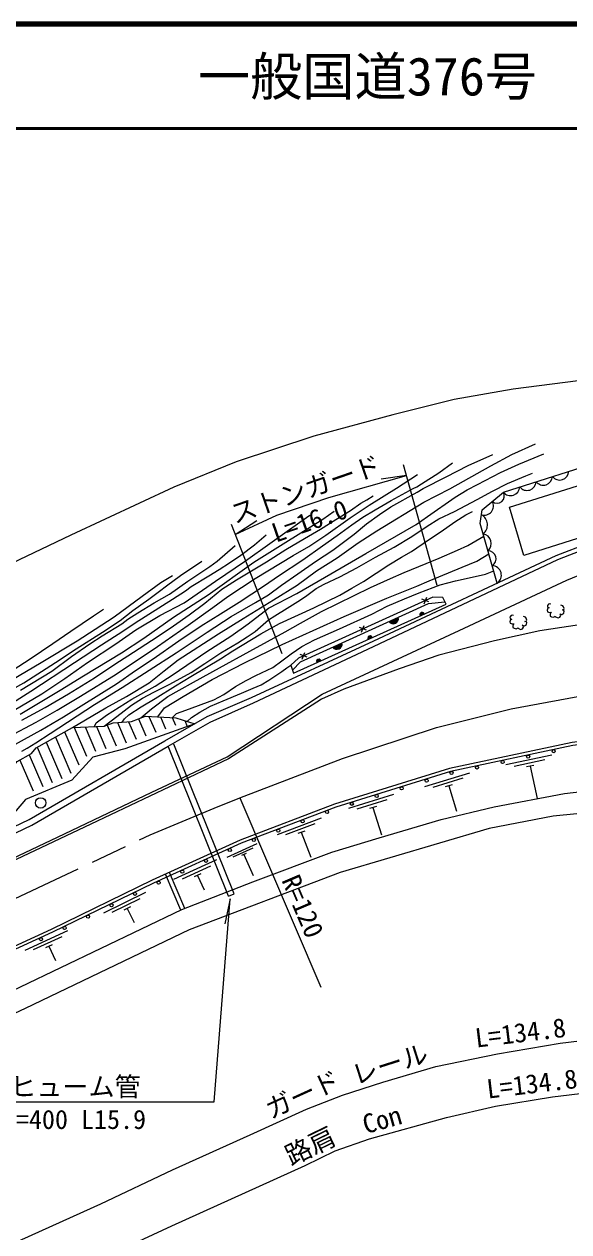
# Model space of a CAD drawing. Units: millimetres at full size, sheet at 1:1000; details may follow other scales. Extents: x 40000 to 680000, y 20000 to 380000.
# Drawn here: x 200095 to 252257, y 264298 to 380000 of the extents above; entities that cross this region are included whole.
import ezdxf
from ezdxf.enums import TextEntityAlignment as Align

# ---------------------------------------------------------------- set-up
doc = ezdxf.new("R2010")
doc.units = ezdxf.units.MM
doc.header["$LTSCALE"] = 1000
doc.linetypes.add('CHAIN', pattern=[18.5, 12, -1.5, 3.5, -1.5])
for name, color, linetype, lineweight in [('M-BGD', 7, 'Continuous', 25), ('M-BMK', 2, 'CHAIN', 13), ('M-STR-HTXT', 7, 'Continuous', 13), ('M-TTL', 2, 'Continuous', 140), ('M-TTL-LINE', 7, 'Continuous', 50)]:
    doc.layers.add(name, color=color, linetype=linetype, lineweight=lineweight)
doc.layers.add('M-TTL-TXT', color=7, linetype='Continuous')
doc.styles.add('ＭＳ ゴシック', font='')
doc.styles.get('ＭＳ ゴシック').set_extended_font_data('MS Gothic')

msp = doc.modelspace()

# ---------------------------------------------------------------- hatches: boundary and pattern name
at = {"layer": 'M-BGD'}
for points in [[(235022, 322765), (235924, 323175, -0.82183)], [(238034, 323329), (238400, 323495, 0.4608), (238120, 323626, 0.4608)], [(229629, 320316), (230531, 320726, -0.82183)], [(233414, 321237), (233048, 321072, -0.4608), (233134, 321369, -0.4608)], [(228139, 318849), (228504, 319014, 0.4608), (228225, 319146, 0.4608)]]:
    msp.add_hatch(color=256, dxfattribs=at).paths.add_polyline_path(points)

# ---------------------------------------------------------------- linework, layer by layer
for p, q in [((238846, 324653), (238192, 324899)), ((238396, 324449), (238642, 325103)), ((232866, 321941), (232212, 322187)), ((232416, 321737), (232662, 322391)), ((227183, 319364), (226529, 319609)), ((226733, 319160), (226979, 319813)), ((212036, 313683), (212691, 312165)), ((213152, 313623), (213634, 312504)), ((214267, 313562), (214577, 312843)), ((204870, 312623), (206062, 309859)), ((205939, 312670), (206937, 310356)), ((207008, 312717), (207916, 310612)), ((208040, 312849), (208894, 310868)), ((209027, 313086), (209863, 311148)), ((210081, 313167), (210806, 311487)), ((211050, 313445), (211748, 311826)), ((215479, 313276), (215718, 312722)), ((203089, 311703), (204578, 308250)), ((203966, 312194), (205320, 309055)), ((201335, 310721), (202791, 307344)), ((202212, 311212), (203712, 307733)), ((219672, 296461), (213879, 310817)), ((220209, 296677), (214416, 311034)), ((199685, 309495), (200949, 306564)), ((200560, 309992), (201870, 306954)), ((250631, 309971), (246230, 309033)), ((249960, 309521), (247026, 308895)), ((248898, 308988), (248213, 308842)), ((242730, 308255), (238429, 306931)), ((248556, 308915), (249215, 305821)), ((242102, 307748), (239235, 306865)), ((241091, 307123), (240422, 306917)), ((240756, 307020), (241503, 304596)), ((235459, 306197), (231161, 304865)), ((234831, 305689), (231966, 304800)), ((233822, 305061), (233153, 304854)), ((233488, 304958), (234304, 302325)), ((228523, 303936), (224317, 302335)), ((227928, 303389), (225125, 302322)), ((226960, 302700), (226306, 302451)), ((226633, 302575), (227541, 300192)), ((222383, 301471), (219512, 300174)), ((221991, 301064), (220077, 300199)), ((218502, 299924), (214410, 298053)), ((221344, 300541), (220897, 300339)), ((221120, 300440), (222020, 298450)), ((215085, 295120), (213643, 298562)), ((215473, 295280), (214024, 298736)), ((217945, 299340), (215216, 298092)), ((217024, 298588), (216387, 298297)), ((216705, 298443), (217329, 297079)), ((211730, 296801), (207681, 294838)), ((211186, 296203), (208487, 294895)), ((219672, 296461), (220209, 296677)), ((210282, 295432), (209652, 295127)), ((209967, 295279), (210622, 293929)), ((204250, 293144), (200162, 291264)), ((203694, 292558), (200968, 291305)), ((202775, 291805), (202139, 291512)), ((202457, 291659), (203083, 290296))]:
    msp.add_line(p, q, dxfattribs=at)
for points in [[(245393, 326457), (243772, 332169), (243966, 333468), (245988, 335170), (256247, 338433), (268215, 341374), (276499, 342973), (281558, 343226), (288108, 342748), (294598, 341690), (299015, 340018), (303031, 338060), (312031, 332671), (308521, 329751), (306711, 329183), (304618, 329258), (300800, 330651), (300337, 330934), (292572, 333269), (292093, 334479)], [(204721, 312617), (207909, 314492), (209887, 315580), (212068, 316885), (213516, 318053), (214844, 319114), (218716, 321604), (221053, 323050), (223977, 324859), (226237, 326256), (228083, 327636), (230075, 328870), (232083, 330294), (233876, 331462), (238369, 334214), (240857, 335467), (244778, 337699), (246797, 338774), (249054, 339795)], [(198040, 310364), (200117, 311508), (201691, 312357), (203877, 313640), (208935, 316814), (210760, 318090), (212463, 319182), (214914, 320922), (217038, 322366), (218889, 323500), (220681, 324608), (223122, 326222), (224450, 327161), (226792, 328680), (228673, 330009), (230073, 331024), (231485, 332042), (232533, 332770), (233721, 333459), (235248, 334368), (237340, 335501), (237704, 335681), (238162, 335975), (239810, 337023), (241128, 337982)], [(199868, 310352), (200371, 310625), (201205, 311138), (202598, 312052), (206844, 314810), (209469, 316446), (214648, 319782), (217612, 321760), (219926, 323256), (222257, 324576), (223495, 325313), (224726, 326252), (226292, 327334), (228007, 328511), (229641, 329596), (231697, 331142), (232864, 332121), (234124, 333018), (235205, 333758), (237745, 335150), (238309, 335503), (240499, 336646), (242613, 337712), (244991, 338776)], [(206828, 312710), (206978, 313051), (207975, 313793), (210422, 315319), (212656, 316562), (214352, 317685), (217589, 319896), (219896, 321376), (221562, 322537), (223497, 324040), (226195, 325450), (229472, 327327), (232810, 329278), (237624, 332058), (238709, 332830), (241377, 334678), (242516, 335396), (243519, 335910), (245728, 337040), (247470, 337849), (249874, 338822)], [(198602, 311709), (201237, 313129), (203270, 314261), (205488, 315629), (208897, 317738), (212851, 320361), (215790, 322424), (218151, 324112), (219609, 325169), (222214, 326888), (225854, 329097), (227350, 329964), (229000, 331028), (231320, 332699), (233128, 333918), (235748, 335534), (237757, 336842)], [(207765, 312751), (208954, 313657), (210359, 314741), (211439, 315424), (212513, 315998), (214058, 316756), (216095, 317892), (217385, 318734), (218931, 319755), (220556, 320714), (221462, 321316), (222230, 321803), (223510, 322927), (224089, 323318), (225280, 324033), (226306, 324678), (227030, 325158), (228068, 325934), (228833, 326341), (230330, 327036), (231948, 327923), (233755, 328922), (235521, 329886), (237228, 330904), (238676, 331889), (239809, 332595), (241306, 333318), (243468, 334474), (244951, 335266), (246388, 336006), (248154, 336729), (248761, 336998)], [(199862, 313308), (202099, 314547), (204333, 315843), (206825, 317376), (208884, 318758), (210031, 319483), (212839, 321296), (214385, 322350), (215910, 323414), (217395, 324519), (219011, 325865), (220441, 326769), (223291, 328495), (225152, 329658), (226948, 330717), (228467, 331624), (229932, 332538), (231340, 333392), (232345, 334094), (232920, 334440), (233521, 334799)], [(199715, 313907), (203538, 316194), (205784, 317567), (209421, 319770), (211552, 321178), (214395, 323195), (217703, 325315), (222082, 328469), (225160, 330360), (228701, 332562), (229772, 333329)], [(209495, 313122), (209695, 313462), (210105, 313843), (211300, 314585), (212631, 315392), (214591, 316594), (216068, 317499), (218886, 319208), (220091, 319974), (222776, 321600), (224560, 322567), (227823, 324079), (230329, 325279), (231489, 325956), (232593, 326591), (235020, 328201), (236236, 328940), (237202, 329467), (238802, 330591), (240028, 331383), (241341, 332318), (242392, 332998), (243028, 333305)], [(199145, 314273), (201781, 315851), (203985, 317298), (206160, 318840), (208883, 320641), (210790, 321966), (213099, 323332), (215417, 324571), (218433, 326621), (221293, 328595), (223612, 330246), (226481, 332293), (227441, 332955)], [(198619, 314747), (200747, 316113), (204923, 318856), (207514, 320550), (209549, 321843), (210712, 322639), (214289, 324901), (215550, 325708), (216078, 326117), (217770, 327147), (218782, 327738), (219767, 328377), (220829, 329135), (222149, 330125), (223269, 331087)], [(211281, 313532), (212278, 314396), (213861, 315586), (214950, 316204), (216300, 316956), (218806, 318341), (221720, 319929), (225106, 321770), (226544, 322601), (228572, 323714), (233270, 326042), (235179, 326894), (236477, 327468), (237890, 328052), (239840, 328845), (241593, 329620), (242592, 330066), (244117, 330953)], [(73627, 244790), (77004, 247194), (82070, 250158), (84532, 251573), (90537, 254887), (96657, 258139), (107521, 261679), (120957, 266147), (143599, 276758), (177467, 292737), (200561, 303793), (213576, 311344), (217632, 313668), (221855, 315494), (233586, 320927), (251028, 329097), (254214, 330293)], [(73975, 244292), (77334, 246683), (82388, 249641), (84755, 251163), (90828, 254355), (96803, 257759), (107250, 261187), (121178, 265580), (143858, 276209), (177728, 292188), (200845, 303255), (213879, 310817), (217907, 313125), (222063, 314977), (233002, 320108), (251208, 328696), (253921, 329755)], [(199739, 316191), (202736, 318022), (204628, 319417), (206380, 320619), (207577, 321400), (209446, 322550), (210036, 323005), (210991, 323596), (212558, 324564), (214013, 325392), (215779, 326625), (217885, 328037), (218564, 328558), (220307, 330059)], [(212903, 313636), (213547, 314506), (215329, 315574), (218113, 317203), (221205, 318817), (224797, 320575), (230752, 323260), (234813, 325012), (237684, 326168), (238867, 326662), (242034, 327977), (243432, 328550), (244600, 329249)], [(76225, 241072), (88617, 246927), (102188, 253434), (116250, 260204), (138421, 271005), (154012, 278599), (164357, 283670), (173571, 288040), (203301, 302109), (212334, 306408), (219526, 309800), (228634, 315799), (241739, 321922), (252059, 326731), (254248, 327637)], [(173888, 306073), (177720, 307038), (180365, 308080), (183853, 309541), (185978, 310214), (188380, 310946), (189616, 311452), (190751, 312019), (192406, 312880), (193926, 313689), (195034, 314176), (197575, 315537), (200078, 316894), (203089, 318845), (205088, 320164), (207592, 321765), (209296, 322858), (210490, 323811), (212032, 324918), (213057, 325677), (213712, 326204), (215065, 327183), (217120, 328540)], [(214293, 313561), (214694, 313942), (215574, 314263), (218259, 315252), (219204, 315764), (220347, 316560), (221342, 317129), (222294, 317591), (223894, 318352), (224768, 319001), (225664, 319687), (226678, 320383), (227885, 321018), (230300, 322068), (233394, 323470), (234861, 324242), (236532, 324945), (237927, 325522), (239944, 326283), (241396, 326658), (242989, 327027), (244267, 327316), (245064, 327615)], [(178840, 308608), (181438, 309624), (184291, 310455), (186252, 311108), (188269, 312003), (190552, 312934), (192423, 313663), (193817, 314242), (195691, 315209), (197076, 316050), (198226, 316779), (201711, 318850), (205157, 320929), (206906, 322032), (208724, 323215), (210062, 324205), (211390, 325196), (213172, 326500), (214313, 327182)], [(225800, 318095), (226547, 318917), (238831, 324495), (240392, 324661)], [(250547, 324427), (250419, 324473), (250307, 324428), (250200, 324294), (250220, 324164), (250303, 324105), (250363, 324094), (250257, 324033), (250193, 323844), (250225, 323707), (250406, 323638), (250553, 323657), (250477, 323460), (250474, 323294), (250598, 323218), (250779, 323180), (250905, 323235), (250937, 323297), (250990, 323214), (251222, 323111), (251395, 323180), (251494, 323339), (251452, 323451), (251382, 323503), (251575, 323455), (251767, 323567), (251820, 323766), (251748, 323843), (251620, 323875), (251778, 323920), (251800, 324008), (251758, 324178), (251676, 324268), (251504, 324346)], [(184295, 311510), (185983, 311834), (187894, 312501), (189424, 313113), (191793, 314222), (194233, 315417), (197947, 317454), (200671, 319192), (202837, 320652), (204555, 321849), (206732, 323310), (207689, 323941)], [(246968, 323331), (246840, 323376), (246728, 323331), (246621, 323197), (246641, 323067), (246724, 323008), (246784, 322997), (246678, 322936), (246614, 322747), (246646, 322610), (246827, 322541), (246975, 322560), (246898, 322363), (246895, 322197), (247019, 322121), (247200, 322083), (247326, 322139), (247358, 322200), (247411, 322118), (247643, 322015), (247816, 322083), (247915, 322243), (247873, 322354), (247803, 322406), (247996, 322358), (248188, 322471), (248241, 322670), (248169, 322747), (248042, 322778), (248199, 322823), (248221, 322911), (248179, 323082), (248097, 323172), (247925, 323249)], [(254327, 322599), (249492, 321866), (245148, 320919), (239810, 319532), (236005, 318245), (230713, 316274), (228556, 315342), (219676, 309628), (206487, 303353), (179066, 290400), (160332, 281382), (144393, 273554), (124489, 263830), (109660, 256771), (91322, 247894), (76439, 240766)], [(215720, 313200), (216131, 313580), (216918, 314079), (217934, 314662), (219148, 315161), (220897, 315899), (222021, 316369), (222786, 316692), (223528, 317140), (224774, 317967), (225252, 318319), (225632, 318601)], [(187730, 297650), (188528, 299399), (189368, 300396), (190147, 301186), (190634, 302098), (192646, 303991), (193401, 305110), (198640, 308353), (199432, 309350), (200785, 310119), (201260, 310679), (204721, 312617), (207765, 312751), (208617, 313055), (210374, 313189), (211725, 313700), (214635, 313542), (216426, 312977), (209740, 310572), (206657, 309766), (204646, 307586), (200212, 305709), (197143, 302156)], [(293099, 310830), (289752, 311470), (284096, 312196), (276772, 312858), (271980, 313050), (266497, 312913), (259511, 312059), (252588, 311187), (240835, 308682), (229829, 305270), (220768, 301821), (212369, 297979), (202673, 293279), (188289, 286665), (168884, 277508), (170429, 274151)], [(293042, 310536), (289705, 311174), (284063, 311898), (276752, 312558), (271978, 312750), (266519, 312613), (259548, 311761), (252638, 310891), (240911, 308392), (229927, 304987), (220884, 301544), (212497, 297708), (202801, 293008), (188416, 286393), (169415, 277427)], [(154089, 267563), (156116, 265335), (161459, 270021), (191993, 284077), (215183, 295167), (221984, 297816), (229559, 300658), (234077, 302034), (240037, 303790), (245096, 305020), (251841, 306291), (260113, 307236), (260287, 312154)], [(260648, 307218), (269552, 307220), (275086, 307033), (284606, 305986), (292071, 304659), (302141, 300947), (292715, 302237), (283096, 304028), (273401, 305122), (261121, 305150), (250770, 304110), (244635, 302927), (230348, 298717), (215909, 293238), (200190, 285683), (161901, 267703), (156116, 265335)]]:
    msp.add_lwpolyline(points, dxfattribs=at)
for points in [[(246590, 333736), (256841, 336945), (257793, 333902), (256439, 333478), (256926, 331921), (247933, 329106)], [(225888, 317830), (240505, 324448), (240177, 325067), (239240, 325103), (226369, 319266), (225632, 318601)]]:
    msp.add_lwpolyline(points, close=True, dxfattribs=at)
for centre, radius in [((250804, 310347), 150), ((243469, 308784), 150), ((245914, 309305), 150), ((248359, 309826), 150), ((241024, 308262), 150), ((236246, 306789), 150), ((238634, 307529), 150), ((201676, 305391), 500), ((231470, 305308), 150), ((233858, 306048), 150), ((229102, 304512), 150), ((226765, 303622), 150), ((222092, 301843), 150), ((224429, 302733), 150), ((219788, 300878), 150), ((217515, 299838), 150), ((215241, 298798), 150), ((212968, 297758), 150), ((210714, 296677), 150), ((208464, 295586), 150), ((206214, 294496), 150), ((203965, 293405), 150), ((201704, 292338), 150)]:
    msp.add_circle(centre, radius, dxfattribs=at)
for centre, radius, start, end in [((251382, 337200), 875, 217.6473, 357.6473), ((246681, 335704), 875, 217.6473, 357.6473), ((248248, 336203), 875, 217.6473, 357.6473), ((249815, 336701), 875, 217.6473, 357.6473), ((245384, 334815), 701, 229.788, 30.36669), ((244152, 333847), 891, 253.216, 29.10028), ((243348, 332023), 1114, 309.5245, 60.5886), ((243883, 330242), 939, 312.34739, 79.33883), ((244512, 328774), 773, 301.96775, 89.71849), ((244888, 327212), 908, 303.81624, 87.86997), ((235433, 323059), 505, 215.59089, 13.24909), ((238204, 323441), 203, 15.39822, 213.3216), ((230039, 320610), 505, 215.59089, 13.24909), ((233218, 321183), 203, 15.39822, 213.3216), ((228308, 318960), 203, 15.39822, 213.3216)]:
    msp.add_arc(centre, radius, start, end, dxfattribs=at)
at = {"layer": 'M-BMK'}
msp.add_lwpolyline([(78289, 238119), (103341, 250202), (133515, 264760), (154187, 274627), (168068, 281216), (194429, 293956), (212155, 302343), (218290, 304889), (220744, 305878), (230578, 309645), (239575, 312611), (246731, 314393), (255001, 315928)], dxfattribs=at)
at = {"layer": 'M-STR-HTXT'}
for p, q in [((236713, 336748), (234280, 336421)), ((239663, 326220), (236422, 337786)), ((220306, 331117), (222375, 332438)), ((224788, 319660), (219940, 332054)), ((220744, 305878), (228499, 287748)), ((219831, 296211), (219298, 293815))]:
    msp.add_line(p, q, dxfattribs=at)
for points in [[(254390, 345986), (246917, 345038), (241280, 344043), (235390, 342581), (227836, 340519), (220397, 338080), (214429, 335647), (204568, 331048), (177579, 318178), (156996, 308304), (139241, 299739), (119085, 289997), (61473, 262253)], [(220306, 331117), (224300, 332943), (229286, 334667), (236713, 336748)], [(197063, 276747), (218284, 276747), (219831, 296211)], [(179419, 254351), (207423, 266983), (214301, 270238), (221744, 273582), (227148, 276048), (230587, 277398), (234442, 278626), (239533, 280139), (245419, 281358), (251418, 282359), (257775, 283125), (265787, 283519), (269349, 283653), (275908, 283385), (282055, 282835), (288801, 281736)], [(181496, 249818), (197143, 256955), (214250, 264882), (227010, 270667), (229868, 272048), (233175, 273193), (240544, 275259), (245218, 276335), (250695, 277246), (258392, 278166), (267924, 278671), (272517, 278567), (279854, 278073), (284816, 277511), (288109, 276891)]]:
    msp.add_lwpolyline(points, dxfattribs=at)
at = {"layer": 'M-TTL'}
msp.add_line((680000, 380000), (40000, 380000), dxfattribs=at)
at = {"layer": 'M-TTL-LINE'}
msp.add_line((40000, 370000), (680000, 370000), dxfattribs=at)

# ---------------------------------------------------------------- texts
at = {"layer": 'M-STR-HTXT', "style": 'ＭＳ ゴシック'}
for s, rotation, p in [('ストンガード', 19.081, (220427, 331603)), ('L=16.0', 19.081, (224374, 329802)), ('R=120', 293.158, (224209, 297777)), ('L=134.8', 6.865, (243458, 281401)), ('レール', 17.673, (231972, 277840)), ('ガード', 24.524, (223945, 274586)), ('L=134.8', 6.815, (244563, 276513)), ('Con', 15.666, (232959, 273132)), ('路肩', 25.791, (225874, 270118))]:
    msp.add_text(s, height=1833, rotation=rotation, dxfattribs=at).set_placement(p, align=Align.BOTTOM_LEFT)
for s, p in [('ヒューム管', (198755, 276747)), ('φ=400 L15.9', (197407, 273603))]:
    msp.add_text(s, height=1833, dxfattribs=at).set_placement(p, align=Align.BOTTOM_LEFT)
at = {"layer": 'M-TTL-TXT', "style": 'ＭＳ ゴシック'}
msp.add_text('一般国道376号', height=3666, dxfattribs=at).set_placement((216734, 375000), align=Align.MIDDLE_LEFT)

doc.saveas('drawing.dxf')
